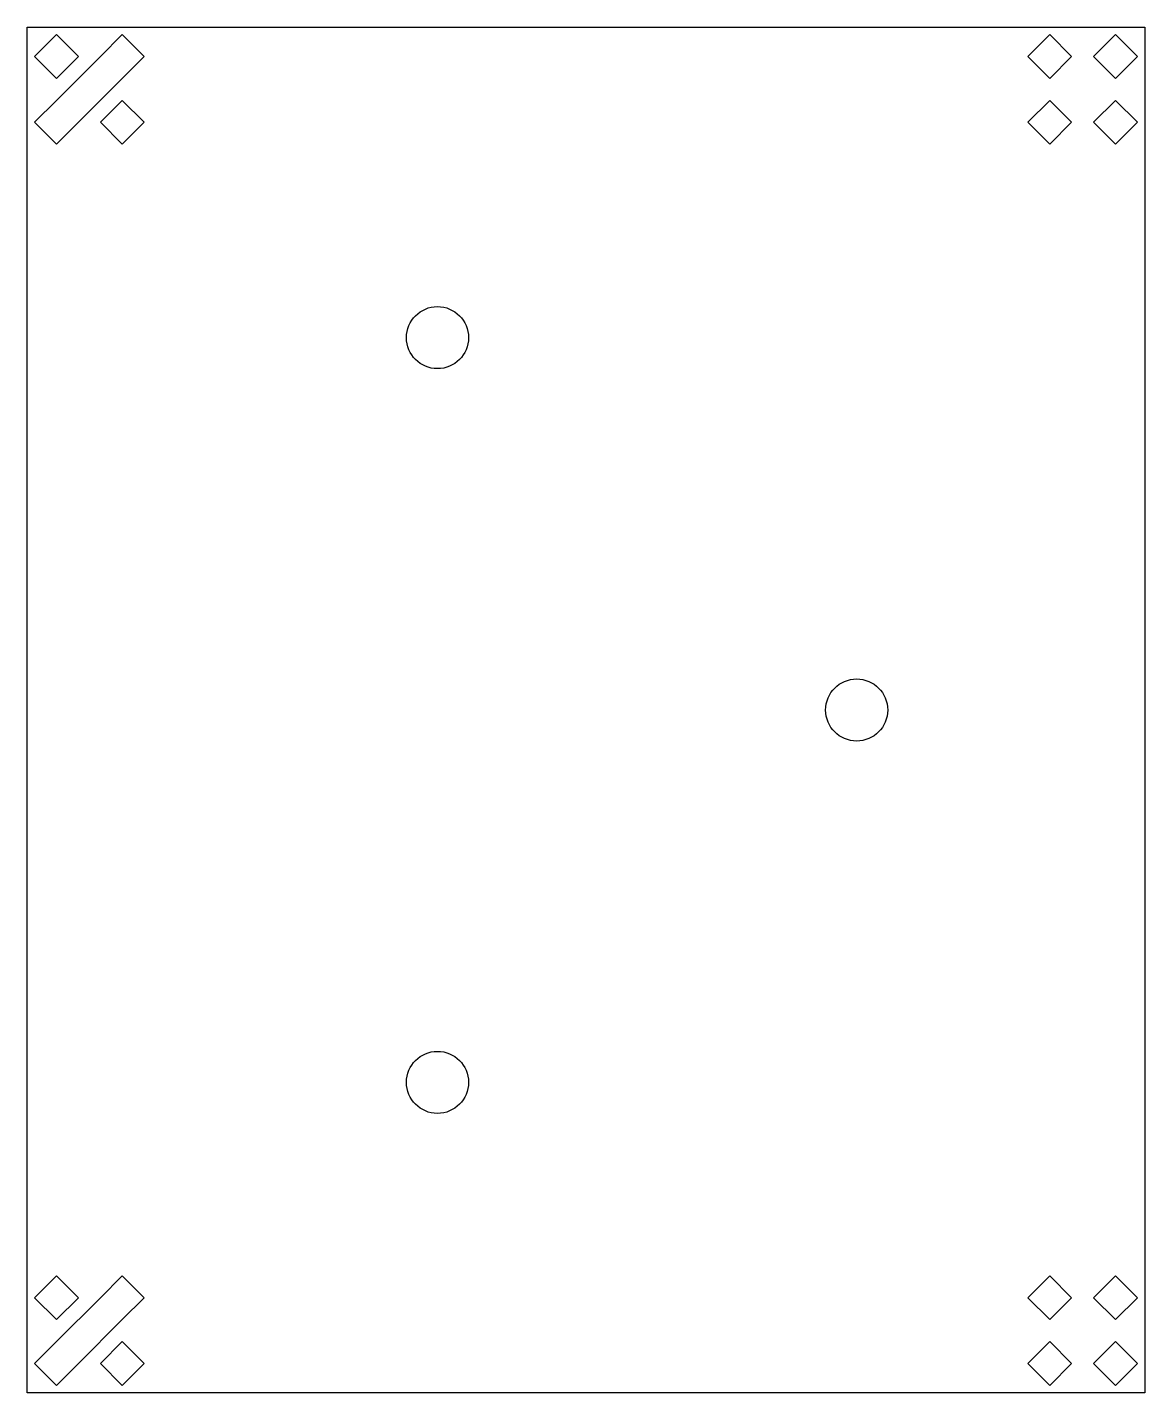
# Model space of a CAD drawing. Header units: inches. Extents: x 12.85 to 17.35, y 0.25 to 5.75.
import ezdxf

# ---------------------------------------------------------------- set-up
doc = ezdxf.new("R2010")
doc.units = ezdxf.units.IN
doc.header["$MEASUREMENT"] = 0
doc.layers.add('laser5', color=7, linetype='Continuous', true_color=0x000000)

msp = doc.modelspace()

# ---------------------------------------------------------------- linework, layer by layer
at = {"layer": 'laser5'}
for p, q in [((12.9674, 5.4558), (13.1442, 5.6326)), ((13.2326, 5.5442), (13.0558, 5.3674)), ((13.1442, 0.6326), (12.9674, 0.4558)), ((13.0558, 0.3674), (13.2326, 0.5442))]:
    msp.add_line(p, q, dxfattribs=at)
for points in [[(17.35, 5.75), (17.35, 0.25), (12.85, 0.25), (12.85, 5.75)], [(12.9674, 5.721), (12.879, 5.6326), (12.9674, 5.5442), (13.0558, 5.6326)], [(16.9674, 5.721), (16.879, 5.6326), (16.9674, 5.5442), (17.0558, 5.6326)], [(17.1442, 5.6326), (17.2326, 5.5442), (17.321, 5.6326), (17.2326, 5.721)], [(13.2326, 5.4558), (13.1442, 5.3674), (13.2326, 5.279), (13.321, 5.3674)], [(16.879, 5.3674), (16.9674, 5.279), (17.0558, 5.3674), (16.9674, 5.4558)], [(17.2326, 5.4558), (17.1442, 5.3674), (17.2326, 5.279), (17.321, 5.3674)], [(12.9674, 0.721), (12.879, 0.6326), (12.9674, 0.5442), (13.0558, 0.6326)], [(16.9674, 0.721), (16.879, 0.6326), (16.9674, 0.5442), (17.0558, 0.6326)], [(17.1442, 0.6326), (17.2326, 0.5442), (17.321, 0.6326), (17.2326, 0.721)], [(13.2326, 0.4558), (13.1442, 0.3674), (13.2326, 0.279), (13.321, 0.3674)], [(16.879, 0.3674), (16.9674, 0.279), (17.0558, 0.3674), (16.9674, 0.4558)], [(17.2326, 0.4558), (17.1442, 0.3674), (17.2326, 0.279), (17.321, 0.3674)]]:
    msp.add_lwpolyline(points, close=True, dxfattribs=at)
for points in [[(13.2326, 5.5442), (13.321, 5.6326), (13.2326, 5.721), (13.1442, 5.6326)], [(12.9674, 5.4558), (12.879, 5.3674), (12.9674, 5.279), (13.0558, 5.3674)], [(13.2326, 0.5442), (13.321, 0.6326), (13.2326, 0.721), (13.1442, 0.6326)], [(12.9674, 0.4558), (12.879, 0.3674), (12.9674, 0.279), (13.0558, 0.3674)]]:
    msp.add_lwpolyline(points, dxfattribs=at)
for centre in [(14.5019, 4.5), (16.19, 3), (14.5019, 1.5)]:
    msp.add_circle(centre, 0.125, dxfattribs=at)

doc.saveas('drawing.dxf')
